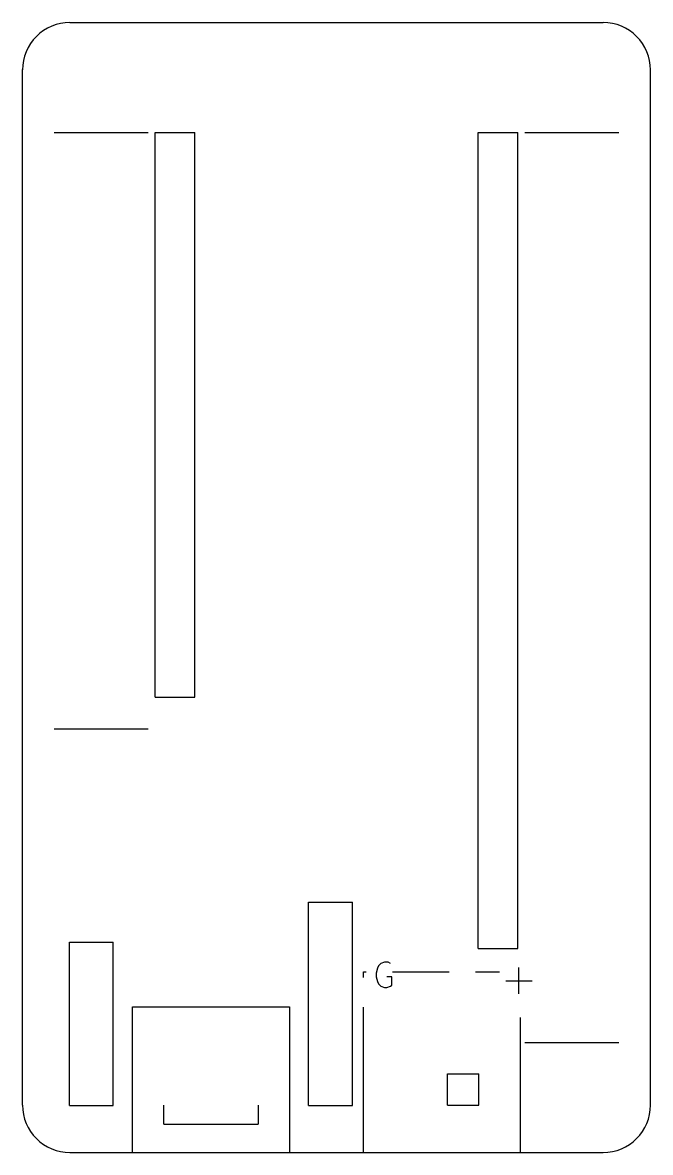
# Model space of a CAD drawing. Extents: x 125.8 to 165.8, y -123.3 to -51.3.
import ezdxf

# ---------------------------------------------------------------- set-up
doc = ezdxf.new("R2010")
doc.units = 0
doc.layers.get('0').update_dxf_attribs({"linetype": 'CONTINUOUS'})

msp = doc.modelspace()

# ---------------------------------------------------------------- linework, layer by layer
at = {"color": 7}
for points in [[(128.75514, -51.346791), (162.75558, -51.346791)], [(125.7554, -120.345891), (125.7554, -54.346531)], [(165.75532, -120.345891), (165.75532, -54.346531)], [(127.75692, -58.347031), (133.7564, -58.347031)], [(134.19836, -58.347031), (136.73836, -58.347031)], [(134.19836, -94.346451), (134.19836, -58.347031)], [(136.73836, -94.346451), (136.73836, -58.347031)], [(154.77236, -110.345911), (154.77236, -58.347031), (157.31236, -58.347031)], [(157.31236, -110.345911), (157.31236, -58.347031)], [(157.75686, -58.347031), (163.75634, -58.347031)], [(134.19836, -94.346451), (136.73836, -94.346451)], [(127.75692, -96.347971), (133.7564, -96.347971)], [(143.97482, -107.407131), (146.77644, -107.407131)], [(143.97482, -120.366211), (143.97482, -107.407131)], [(146.77644, -120.366211), (146.77644, -107.407131)], [(128.73482, -120.366211), (128.73482, -109.947131), (131.53644, -109.947131)], [(131.53644, -120.366211), (131.53644, -109.947131)], [(154.77236, -110.345911), (157.31236, -110.345911)], [(149.1996, -111.311111), (149.0472, -111.234911), (148.8186, -111.234911), (148.59, -111.311111), (148.4376, -111.463511), (148.3614, -111.615911), (148.2852, -111.920711), (148.2852, -112.149311), (148.3614, -112.454111), (148.4376, -112.606511), (148.59, -112.758911), (148.8186, -112.835111), (148.971, -112.835111), (149.1996, -112.758911), (149.2758, -112.682711), (149.2758, -112.149311), (148.971, -112.149311)], [(157.38348, -113.246591), (157.38348, -111.570191)], [(147.48002, -111.847051), (147.64004, -111.847051)], [(147.48002, -112.202651), (147.48002, -111.847051)], [(149.31644, -111.847051), (152.94102, -111.847051)], [(154.61742, -111.847051), (156.14142, -111.847051)], [(156.54528, -112.408391), (158.22168, -112.408391)], [(132.75564, -114.077171), (142.75562, -114.077171)], [(132.75564, -123.348171), (132.75564, -114.077171)], [(142.75562, -114.077171), (142.75562, -123.348171)], [(147.48002, -123.348171), (147.48002, -114.089871)], [(147.48002, -123.348171), (157.48, -123.348171), (157.48, -114.747731)], [(157.75686, -116.347931), (163.75634, -116.347931)], [(152.82926, -120.345891), (152.82926, -118.346911), (154.82824, -118.346911)], [(154.82824, -120.345891), (154.82824, -118.346911)], [(128.73482, -120.366211), (131.53644, -120.366211)], [(134.75462, -121.547311), (134.75462, -120.345891)], [(140.75664, -120.345891), (140.75664, -121.547311)], [(143.97482, -120.366211), (146.77644, -120.366211)], [(152.82926, -120.345891), (154.82824, -120.345891)], [(134.75462, -121.547311), (140.75664, -121.547311)], [(128.75514, -123.348171), (162.75558, -123.348171)], [(132.75564, -123.348171), (142.75562, -123.348171)]]:
    msp.add_lwpolyline(points, dxfattribs=at)
for points in [[(128.756918, -51.348315), (127.96127, -51.348315), (127.19821, -51.664385), (126.635602, -52.226993)], [(164.87842, -52.226993), (164.315812, -51.664385), (163.552752, -51.348315), (162.757104, -51.348315)], [(126.635602, -52.226993), (126.072994, -52.789601), (125.756924, -53.552661), (125.756924, -54.348309)], [(165.757098, -54.348309), (165.757098, -53.552661), (165.441028, -52.789601), (164.87842, -52.226993)], [(125.756924, -120.348431), (125.756924, -121.144079), (126.072994, -121.907139), (126.635602, -122.469747)], [(164.87842, -122.469747), (165.441028, -121.907139), (165.757098, -121.144079), (165.757098, -120.348431)], [(126.635602, -122.469747), (127.19821, -123.032355), (127.96127, -123.348425), (128.756918, -123.348425)], [(162.757104, -123.348425), (163.552752, -123.348425), (164.315812, -123.032355), (164.87842, -122.469747)]]:
    msp.add_open_spline(points, degree=3, dxfattribs=at)

doc.saveas('drawing.dxf')
